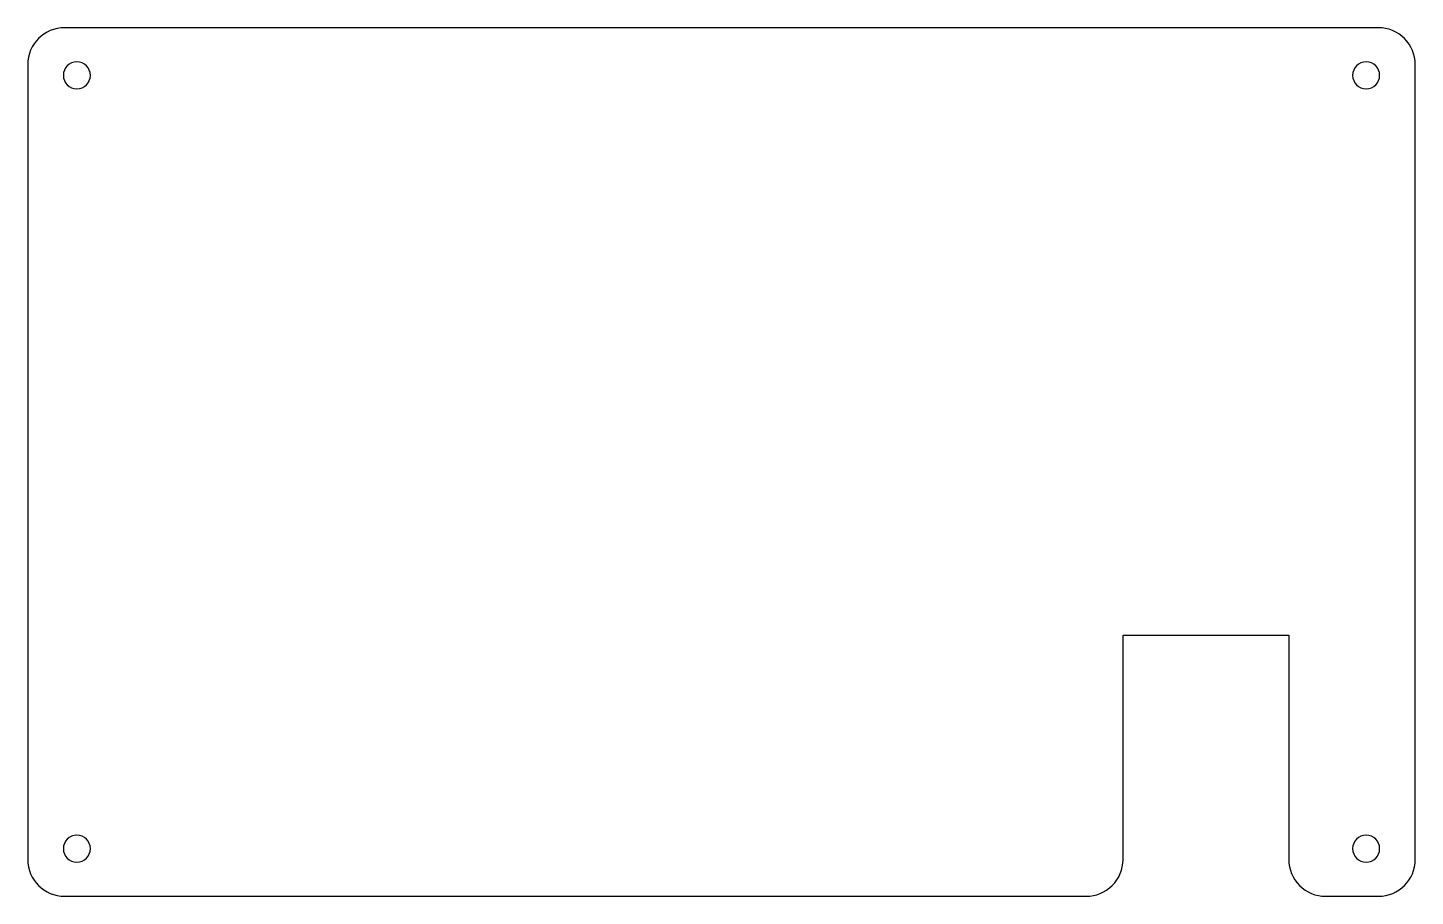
# Model space of a CAD drawing. Header units: millimetres. Extents: x 91 to 204, y 59 to 129.
import ezdxf

# ---------------------------------------------------------------- set-up
doc = ezdxf.new("R2010")
doc.units = ezdxf.units.MM
doc.layers.get('0').update_dxf_attribs({"linetype": 'CONTINUOUS'})

msp = doc.modelspace()

# ---------------------------------------------------------------- linework, layer by layer
msp.add_lwpolyline([(200.8, 58.62, 0.414211), (203.8, 61.62), (203.8, 126.38, 0.414225), (200.8, 129.38), (93.8, 129.38, 0.414209), (90.8, 126.38), (90.8, 61.62, 0.414213), (93.8, 58.62), (177, 58.62, 0.414214), (180, 61.62), (180, 79.9), (193.5, 79.9), (193.5, 61.62, 0.414214), (196.5, 58.62)], format="xyb", close=True)
at = {"extrusion": (0, 0, -1)}
for centre in [(-94.8, 125.5), (-199.8, 125.5), (-94.8, 62.5), (-199.8, 62.5)]:
    msp.add_circle(centre, 1.1, dxfattribs=at)

doc.saveas('drawing.dxf')
